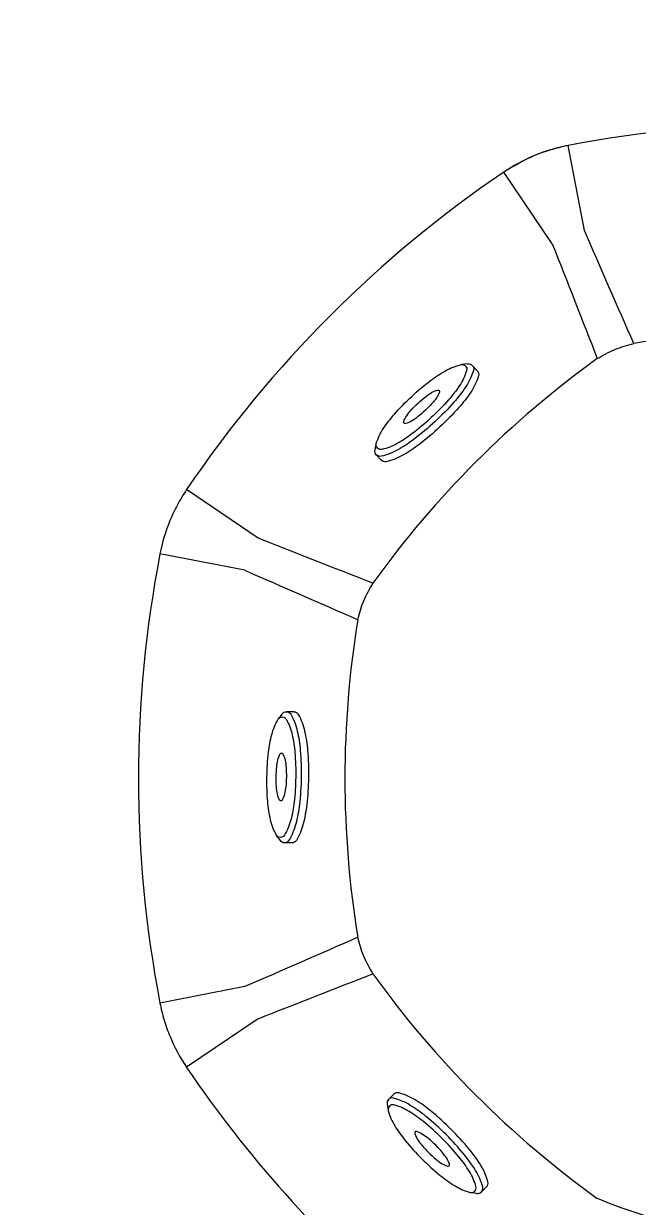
# Model space of a CAD drawing. Extents: x 408 to 498, y 628 to 778.
# Drawn here: x 442.1 to 450.84, y 683.6 to 700.41 of the extents above; entities that cross this region are included whole.
import ezdxf

# ---------------------------------------------------------------- set-up
doc = ezdxf.new("R2010")
doc.units = 0
doc.header["$MEASUREMENT"] = 0
doc.layers.add('1', color=4, linetype='Continuous')
doc.layers.add('JET', color=3, linetype='Continuous')

# ---------------------------------------------------------------- blocks, each defined once
blk = doc.blocks.new('MINI')
at = {"layer": '1', "color": 3}
for p, q in [((0.223, 0.931), (0.327, 0.931)), ((0.391, 0.895), (0.44, 0.828)), ((0.391, 0.895), (0.391, 0.895)), ((0.386, -0.902), (0.441, -0.828)), ((0.223, -0.932), (0.327, -0.932)), ((0.327, -0.932), (0.327, -0.932))]:
    blk.add_line(p, q, dxfattribs=at)
for points in [[(0.223, 0.931, 0.267867), (0.159, 0.895, 0.072378), (0.065, 0.659, 0.034036), (0.019, 0.384, 0.024706), (0, 0, 0.024706), (0.019, -0.384, 0.034036), (0.065, -0.659, 0.072378), (0.159, -0.895, 0.267867), (0.223, -0.932, 0.267867)], [(0.391, 0.895, 0.267867), (0.327, 0.931, 0.267867), (0.264, 0.895, 0.072378), (0.17, 0.659, 0.034036), (0.123, 0.384, 0.024706), (0.104, 0, 0.024706), (0.123, -0.384, 0.034036), (0.17, -0.659, 0.072378), (0.264, -0.895, 0.267867), (0.327, -0.932, 0.267867)], [(0.327, -0.932, 0.238458), (0.386, -0.902, 0.072378)]]:
    blk.add_lwpolyline(points, format="xyb", dxfattribs=at)
for points in [[(0.386, -0.855, 0.267867), (0.445, -0.822, 0.072378), (0.531, -0.605, 0.034036), (0.574, -0.352, 0.024706), (0.591, 0, 0.024706), (0.574, 0.352, 0.034036), (0.531, 0.605, 0.072378), (0.445, 0.822, 0.267867), (0.386, 0.855, 0.267867), (0.328, 0.822, 0.072378), (0.242, 0.605, 0.034036), (0.199, 0.352, 0.024706), (0.182, 0, 0.024706), (0.199, -0.352, 0.034036), (0.242, -0.605, 0.072378), (0.328, -0.822, 0.267867)], [(0.388, 0.343, 0.280852), (0.368, 0.331, 0.066452), (0.337, 0.244, 0.030521), (0.321, 0.143, 0.022038), (0.315, 0.003, 0.022038), (0.321, -0.137, 0.030521), (0.337, -0.238, 0.066452), (0.368, -0.325, 0.280852), (0.388, -0.337, 0.280852), (0.408, -0.325, 0.066452), (0.439, -0.238, 0.030521), (0.454, -0.137, 0.022038), (0.46, 0.003, 0.022038), (0.454, 0.143, 0.030521), (0.439, 0.244, 0.066452), (0.408, 0.331, 0.280852)]]:
    blk.add_lwpolyline(points, format="xyb", close=True, dxfattribs=at)
blk = doc.blocks.new('2018 PULSE')
at = {"layer": '1', "color": 3, "linetype": 'Continuous', "lineweight": 25}
for p, q in [((41.773, 52.329), (41.541, 53.536)), ((41.316, 52.14), (40.627, 53.157)), ((37.135, 47.959), (36.118, 48.648)), ((36.946, 47.502), (35.739, 47.734)), ((36.946, 41.589), (35.739, 41.356)), ((37.135, 41.132), (36.118, 40.443))]:
    blk.add_line(p, q, dxfattribs=at)
at = {"layer": '1', "linetype": 'Continuous', "lineweight": 25}
for centre, radius, start, end in [((4.223, 85.052), 40.06, 306.5278, 323.1364), ((44.73, 36.959), 16.881, 79.1117, 100.8883), ((50.094, 39.181), 16.881, 124.1117, 145.8883), ((44.73, 36.959), 13.948, 80.694, 99.306), ((50.094, 39.181), 13.948, 125.694, 144.306), ((52.316, 44.545), 16.881, 169.1117, 190.8883), ((52.316, 44.545), 13.948, 170.694, 189.306), ((50.094, 49.909), 13.948, 215.694, 234.306), ((50.094, 49.909), 16.881, 214.1117, 229.5643), ((44.73, 45.251), 7.223, 247.4164, 292.5836)]:
    blk.add_arc(centre, radius, start, end, dxfattribs=at)
at = {"layer": '1'}
for points, knots in [([(51.823, 64.165), (50.677, 64.158), (49.532, 64.151), (46.873, 64.136), (45.362, 64.127), (43.01, 64.12), (42.173, 64.12), (40.792, 64.131), (40.248, 64.138), (39.167, 64.159), (38.634, 64.17), (37.964, 64.168), (37.821, 64.167), (37.538, 64.162), (37.406, 64.158), (37.179, 64.143), (37.083, 64.132), (36.879, 64.103), (36.775, 64.084), (36.572, 64.041), (36.471, 64.017), (36.175, 63.933), (35.985, 63.864), (35.611, 63.696), (35.426, 63.598), (35.118, 63.404), (34.989, 63.31), (34.632, 63.008), (34.411, 62.759), (34.067, 62.307), (33.941, 62.129), (33.681, 61.768), (33.549, 61.591), (33.285, 61.245), (33.15, 61.074), (32.74, 60.566), (32.458, 60.235), (31.588, 59.263), (30.977, 58.645), (29.121, 56.915), (27.822, 55.894), (26.543, 54.888)], [0, 0, 0, 0, 3.436403, 3.436403, 7.974284, 7.974284, 10.476802, 10.476802, 12.094939, 12.094939, 13.713076, 13.713076, 14.152247, 14.152247, 14.591418, 14.591418, 14.955113, 14.955113, 15.318808, 15.318808, 15.682502, 15.682502, 16.409892, 16.409892, 17.137282, 17.137282, 17.725618, 17.725618, 18.902291, 18.902291, 19.579591, 19.579591, 20.210528, 20.210528, 20.841465, 20.841465, 22.10334, 22.10334, 24.627089, 24.627089, 29.50754, 29.50754, 29.50754, 29.50754]), ([(25.205, 52.364), (25.213, 51.896), (25.221, 51.427), (25.241, 49.948), (25.251, 48.938), (25.268, 46.476), (25.274, 45.024), (25.266, 42.112), (25.248, 40.657), (25.237, 38.942), (25.237, 38.673), (25.229, 38.121), (25.22, 37.836), (25.201, 37.297), (25.193, 37.039), (25.201, 36.551), (25.216, 36.322), (25.275, 35.943), (25.312, 35.785), (25.41, 35.469), (25.472, 35.314), (25.632, 34.983), (25.735, 34.812), (25.91, 34.582), (25.972, 34.509), (26.113, 34.363), (26.199, 34.286), (26.4, 34.119), (26.511, 34.031), (26.734, 33.858), (26.848, 33.773), (27.196, 33.514), (27.437, 33.339), (27.903, 32.986), (28.126, 32.81), (28.557, 32.452), (28.768, 32.27), (29.294, 31.803), (29.603, 31.517), (30.518, 30.659), (31.137, 30.069), (31.926, 29.17), (32.131, 28.919), (32.522, 28.42), (32.709, 28.171), (33.262, 27.436), (33.619, 26.964), (34.26, 26.243), (34.534, 25.968), (35.042, 25.546), (35.269, 25.386), (35.648, 25.175), (35.796, 25.106), (36.114, 24.984), (36.281, 24.932), (36.741, 24.813), (37.044, 24.759), (37.656, 24.686), (37.968, 24.666), (38.786, 24.648), (39.298, 24.669), (40.025, 24.717), (40.234, 24.733), (40.445, 24.748)], [0, 0, 0, 0, 1.403237, 1.403237, 4.426965, 4.426965, 8.780453, 8.780453, 13.133941, 13.133941, 13.943437, 13.943437, 14.752932, 14.752932, 15.562428, 15.562428, 16.365129, 16.365129, 16.978757, 16.978757, 17.592385, 17.592385, 18.33869, 18.33869, 18.719686, 18.719686, 19.162325, 19.162325, 19.604964, 19.604964, 20.047602, 20.047602, 20.93288, 20.93288, 21.742029, 21.742029, 22.551178, 22.551178, 23.792763, 23.792763, 26.275935, 26.275935, 27.195154, 27.195154, 28.114373, 28.114373, 29.952811, 29.952811, 31.224175, 31.224175, 32.197935, 32.197935, 32.812105, 32.812105, 33.426276, 33.426276, 34.440438, 34.440438, 35.454599, 35.454599, 37.054476, 37.054476, 37.690529, 37.690529, 37.690529, 37.690529])]:
    blk.add_open_spline(points, degree=3, knots=knots, dxfattribs=at)
for points in [[(2.585, 55.266), (2.525, 39.185), (2.971, 19.896), (3.167, 17.119), (3.337, 14.749), (4.076, 12.494), (5.013, 11.22), (8.535, 7.698), (11.405, 4.828), (14.824, 3.182), (18.658, 2.845), (22.958, 2.677), (28.262, 2.516), (33.788, 2.404), (34.694, 2.541), (35.632, 3.14), (37.017, 4.486), (38.175, 5.616), (38.908, 6.246), (39.742, 6.574), (40.51, 6.687), (41.601, 6.68), (43.175, 6.667), (48.967, 6.682)], [(41.5, 53.528), (41.14, 53.424), (40.627, 53.157)], [(24.402, 52.35), (24.413, 51.706), (24.445, 49.116), (24.465, 45.689), (24.465, 43.235), (24.434, 39), (24.422, 38.028), (24.48, 35.84), (24.818, 34.82), (25.49, 33.852), (25.898, 33.492), (27.381, 32.371), (29.39, 30.615), (31.254, 28.715), (33.885, 25.492), (35.312, 24.449), (36.69, 24.012), (39.709, 23.891), (41.228, 23.932)], [(41.956, 50.509), (42.206, 50.639), (42.475, 50.723)], [(38.552, 46.801), (38.636, 47.069), (38.767, 47.319)], [(38.767, 41.772), (38.636, 42.021), (38.552, 42.29)]]:
    blk.add_spline(points, degree=3, dxfattribs=at)
at = {"layer": '1', "linetype": 'Continuous', "lineweight": 25}
for points in [[(41.541, 53.536), (41.5, 53.528), (41.459, 53.519), (41.378, 53.499), (41.338, 53.488), (41.218, 53.452), (41.14, 53.424), (40.911, 53.33), (40.766, 53.251), (40.627, 53.157)], [(41.541, 53.536), (41.5, 53.528), (41.459, 53.519), (41.378, 53.499), (41.338, 53.488), (41.218, 53.452), (41.14, 53.424), (40.911, 53.33), (40.766, 53.251), (40.627, 53.157)], [(36.118, 48.648), (36.094, 48.613), (36.072, 48.578), (36.028, 48.506), (36.008, 48.47), (35.948, 48.36), (35.913, 48.285), (35.818, 48.057), (35.771, 47.898), (35.739, 47.734)], [(36.118, 48.648), (36.094, 48.613), (36.072, 48.578), (36.028, 48.506), (36.008, 48.47), (35.948, 48.36), (35.913, 48.285), (35.818, 48.057), (35.771, 47.898), (35.739, 47.734)], [(35.739, 41.356), (35.747, 41.315), (35.756, 41.275), (35.776, 41.193), (35.787, 41.153), (35.823, 41.033), (35.851, 40.955), (35.946, 40.727), (36.024, 40.581), (36.118, 40.443)], [(35.739, 41.356), (35.747, 41.315), (35.756, 41.275), (35.776, 41.193), (35.787, 41.153), (35.823, 41.033), (35.851, 40.955), (35.946, 40.727), (36.024, 40.581), (36.118, 40.443)]]:
    blk.add_open_spline(points, degree=3, knots=[0, 0, 0, 0, 0.125, 0.125, 0.25, 0.25, 0.5, 0.5, 1, 1, 1, 1], dxfattribs=at)
at = {"layer": '1', "color": 3, "linetype": 'Continuous', "lineweight": 25}
for points in [[(42.475, 50.723), (42.239, 51.259), (42.005, 51.795), (41.773, 52.329)], [(42.475, 50.723), (42.239, 51.259), (42.005, 51.795), (41.773, 52.329)], [(41.316, 52.14), (41.53, 51.598), (41.744, 51.054), (41.956, 50.509)], [(41.316, 52.14), (41.53, 51.598), (41.744, 51.054), (41.956, 50.509)], [(38.767, 47.319), (38.221, 47.531), (37.677, 47.745), (37.135, 47.959)], [(38.767, 47.319), (38.221, 47.531), (37.677, 47.745), (37.135, 47.959)], [(36.946, 47.502), (37.48, 47.27), (38.016, 47.036), (38.552, 46.801)], [(36.946, 47.502), (37.48, 47.27), (38.016, 47.036), (38.552, 46.801)], [(38.552, 42.29), (38.016, 42.054), (37.48, 41.821), (36.946, 41.589)], [(38.552, 42.29), (38.016, 42.054), (37.48, 41.821), (36.946, 41.589)], [(37.135, 41.132), (37.677, 41.346), (38.221, 41.559), (38.767, 41.772)], [(37.135, 41.132), (37.677, 41.346), (38.221, 41.559), (38.767, 41.772)]]:
    blk.add_open_spline(points, degree=3, dxfattribs=at)
at = {"layer": 'JET', "xscale": -1}
for p, rotation in [((39.72, 49.538), 312.9041240241183), ((37.851, 44.558), 359.1014921354297)]:
    blk.add_blockref('MINI', p, dxfattribs=dict(at, rotation=rotation))
at = {"layer": 'JET', "rotation": 225.1065679446924}
blk.add_blockref('MINI', (39.88, 39.561), dxfattribs=at)

msp = doc.modelspace()

# ---------------------------------------------------------------- block references
at = {"layer": '1'}
msp.add_blockref('2018 PULSE', (408.301, 645.145), dxfattribs=at)

doc.saveas('drawing.dxf')
